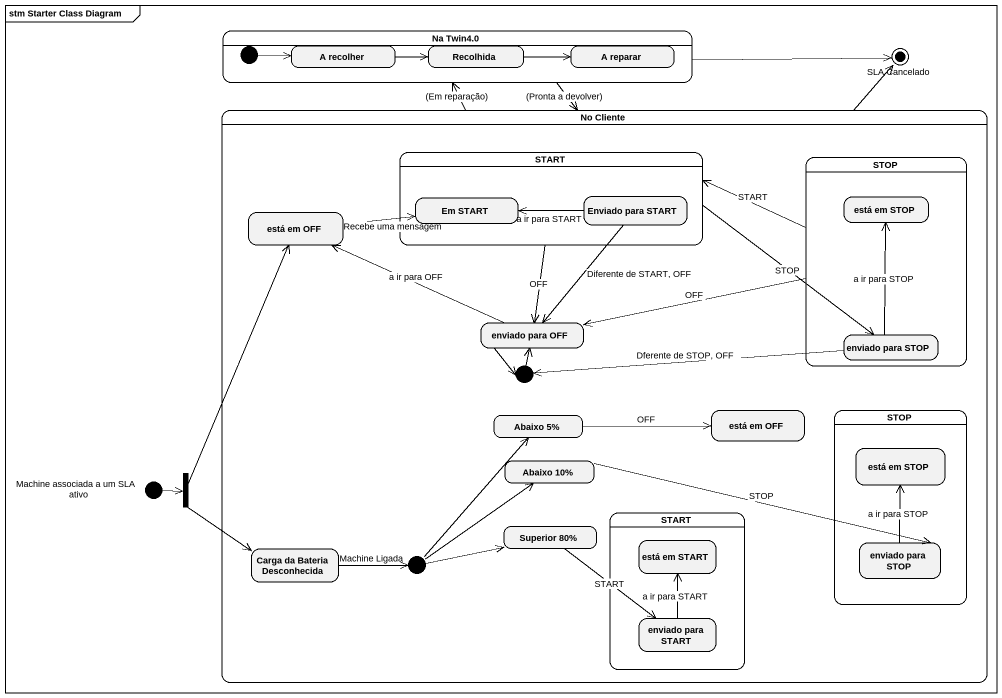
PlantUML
@startuml
mainframe stm Starter Class Diagram
hide empty description
state "Na Twin4.0" as Na_Twin4_0 {
  state junction1 <<choice>>
  state "A recolher" as A_recolher
  state Recolhida
  state "A reparar" as A_reparar
}
state "SLA Cancelado" as SLA_Cancelado <<end>>
state "No Cliente" as No_Cliente {
  state "START" as START_ {
    state "Em START" as Em_START
    state "Enviado para START" as Enviado_para_START
  }
  state "STOP" as STOP_ {
    state "está em STOP" as está_em_STOP
    state "enviado para STOP" as enviado_para_STOP
  }
  state "está em OFF" as está_em_OFF
  state "enviado para OFF" as enviado_para_OFF
  state junction2 <<choice>>
  state "Abaixo 5%" as Abaixo_5
  state "está em OFF" as está_em_OFF_2
  state "STOP" as STOP__2 {
    state "está em STOP" as está_em_STOP_2
    state "enviado para STOP" as enviado_para_STOP_2
  }
  state "Abaixo 10%" as Abaixo_10
  state "Superior 80%" as Superior_80
  state "START" as START__2 {
    state "está em START" as está_em_START
    state "enviado para START" as enviado_para_START
  }
  state "Carga da Bateria Desconhecida" as Carga_da_Bateria
  state junction3 <<choice>>
}
state "Machine associada a um SLA ativo" as Machine_associada_a_um_SLA <<start>>
state fork1 <<fork>>
Na_Twin4_0 -right-> SLA_Cancelado
Na_Twin4_0 --> No_Cliente : (Pronta a devolver)
junction1 -right-> A_recolher
A_recolher -right-> Recolhida
Recolhida -right-> A_reparar
No_Cliente -up-> Na_Twin4_0 : (Em reparação)
No_Cliente -up-> SLA_Cancelado
START_ --> enviado_para_OFF : OFF
START_ -right-> enviado_para_STOP : STOP
STOP_ -left-> START_ : START
STOP_ -left-> enviado_para_OFF : OFF
está_em_OFF -right-> Em_START : Recebe uma mensagem
Enviado_para_START -left-> Em_START : a ir para START
Enviado_para_START --> enviado_para_OFF : Diferente de START, OFF
enviado_para_OFF -left-> está_em_OFF : a ir para OFF
enviado_para_OFF --> junction2
enviado_para_STOP -up-> está_em_STOP : a ir para STOP
enviado_para_STOP -left-> junction2 : Dferente de STOP, OFF
junction2 -up-> enviado_para_OFF
Abaixo_5 -right-> está_em_OFF_2 : OFF
Machine_associada_a_um_SLA -right-> fork1
fork1 -up-> está_em_OFF
fork1 --> Carga_da_Bateria
Abaixo_10 -right-> enviado_para_STOP_2 : STOP
Superior_80 --> enviado_para_START : START
Carga_da_Bateria -right-> junction3 : Machine Ligada
junction3 -up-> Abaixo_5
junction3 -up-> Abaixo_10
junction3 -right-> Superior_80
enviado_para_STOP_2 -up-> está_em_STOP_2 : a ir para STOP
enviado_para_START -up-> está_em_START : a ir para START
@enduml
